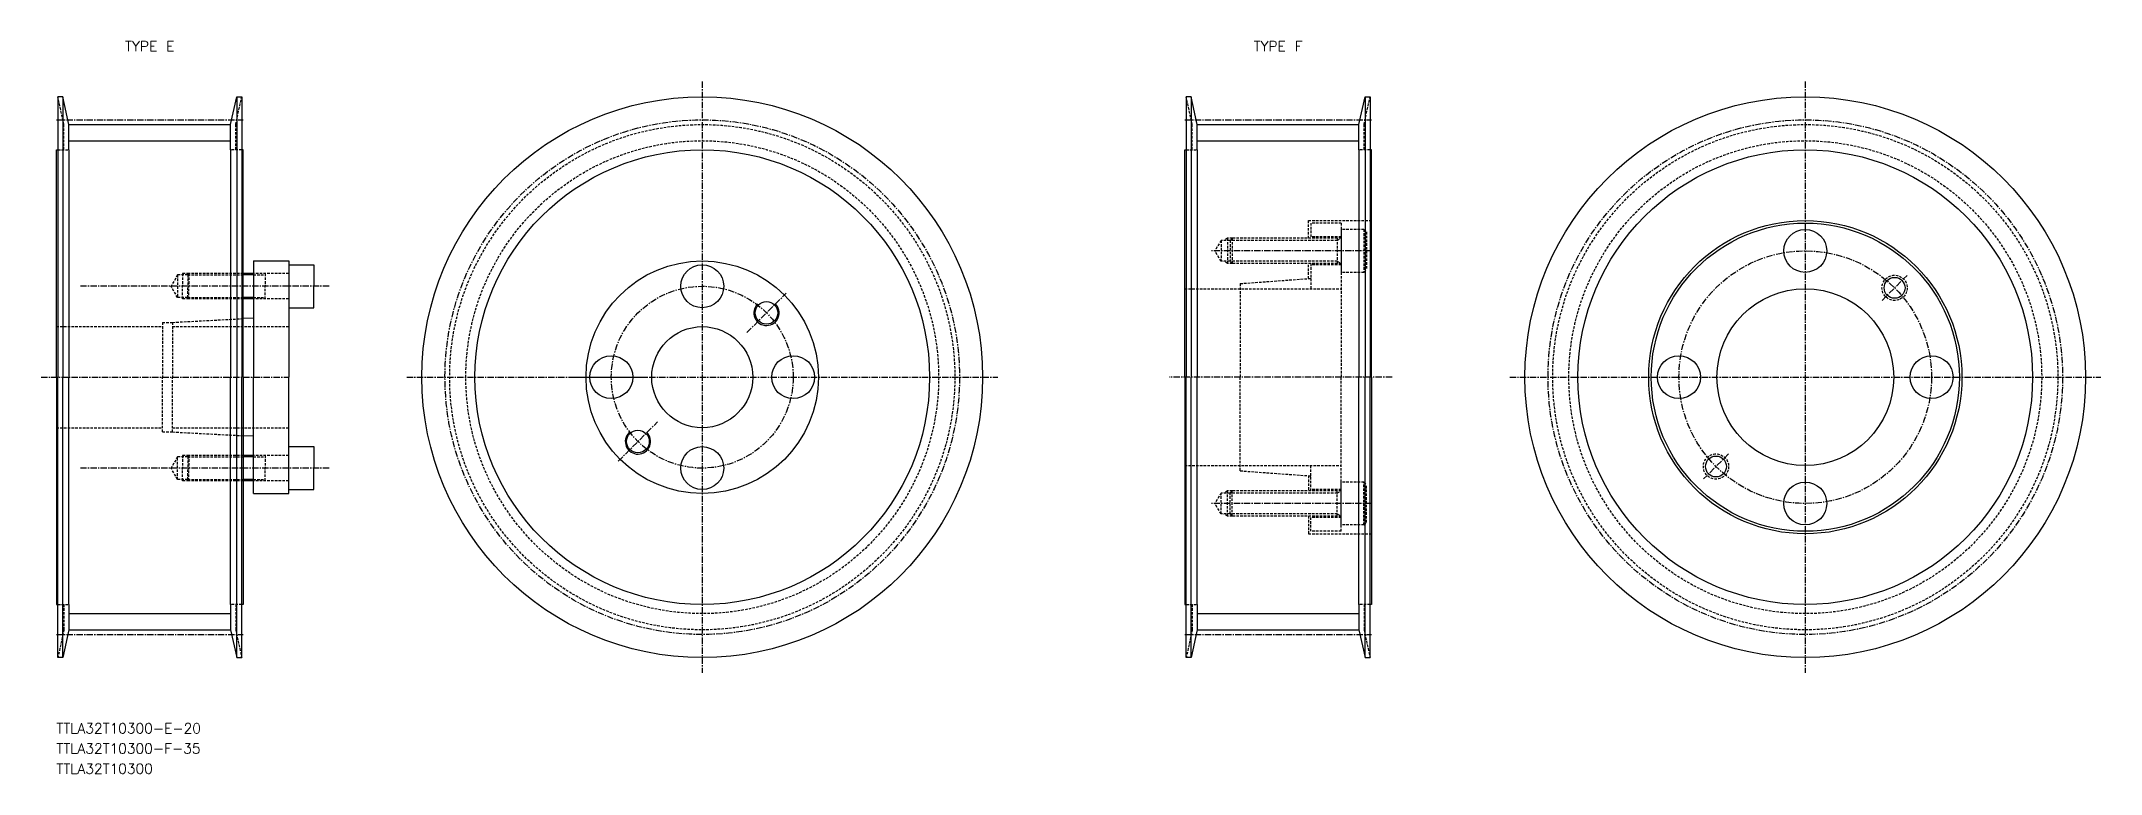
# Model space of a CAD drawing. Extents: x 5559 to 5967, y 30444 to 30589.
import ezdxf
from ezdxf.enums import TextEntityAlignment as Align

# ---------------------------------------------------------------- set-up
doc = ezdxf.new("R2010")
doc.units = 0
doc.linetypes.add('CENTER', pattern=[2, 1.25, -0.25, 0.25, -0.25])
doc.linetypes.add('DASHED', pattern=[0.75, 0.5, -0.25])
doc.layers.get('0').update_dxf_attribs({"linetype": 'CONTINUOUS'})
doc.layers.add('CENTER', color=1, linetype='CENTER')
doc.styles.add('MISUMI', font='txt.shx')

msp = doc.modelspace()

# ---------------------------------------------------------------- linework, layer by layer
at = {"color": 7, "linetype": 'CONTINUOUS'}
for p, q in [((5562.09, 30577.81), (5562.09, 30522.31)), ((5563.09, 30577.81), (5562.09, 30577.81)), ((5563.09, 30577.81), (5563.09, 30522.31)), ((5564.29, 30572.31), (5563.09, 30577.81)), ((5596.29, 30572.31), (5597.49, 30577.81)), ((5597.49, 30577.81), (5597.49, 30522.31)), ((5597.49, 30577.81), (5598.49, 30577.81)), ((5598.49, 30577.81), (5598.49, 30522.31)), ((5785.45, 30577.81), (5785.45, 30522.31)), ((5786.45, 30577.81), (5785.45, 30577.81)), ((5786.45, 30577.81), (5786.45, 30522.31)), ((5787.65, 30572.31), (5786.45, 30577.81)), ((5819.65, 30572.31), (5820.85, 30577.81)), ((5820.85, 30577.81), (5820.85, 30522.31)), ((5820.85, 30577.81), (5821.85, 30577.81)), ((5821.85, 30577.81), (5821.85, 30522.31)), ((5564.29, 30572.31), (5596.29, 30572.31)), ((5564.29, 30567.31), (5564.29, 30572.31)), ((5596.29, 30567.31), (5596.29, 30572.31)), ((5787.65, 30572.31), (5819.65, 30572.31)), ((5787.65, 30567.31), (5787.65, 30572.31)), ((5819.65, 30567.31), (5819.65, 30572.31)), ((5561.79, 30522.31), (5561.79, 30567.31)), ((5561.79, 30567.31), (5562.09, 30567.31)), ((5564.29, 30567.31), (5564.29, 30522.31)), ((5596.29, 30567.31), (5596.29, 30522.31)), ((5598.79, 30567.31), (5598.49, 30567.31)), ((5598.79, 30522.31), (5598.79, 30567.31)), ((5785.15, 30522.31), (5785.15, 30567.31)), ((5785.15, 30567.31), (5785.45, 30567.31)), ((5787.65, 30567.31), (5787.65, 30522.31)), ((5819.65, 30567.31), (5819.65, 30522.31)), ((5822.15, 30567.31), (5821.85, 30567.31)), ((5822.15, 30522.31), (5822.15, 30567.31)), ((5600.79, 30542.81), (5598.79, 30542.81)), ((5600.79, 30545.31), (5607.79, 30545.31)), ((5600.79, 30545.31), (5600.79, 30542.81)), ((5600.79, 30542.81), (5600.79, 30537.81)), ((5607.79, 30545.31), (5607.79, 30544.56)), ((5607.79, 30544.56), (5607.79, 30536.06)), ((5607.79, 30544.56), (5612.79, 30544.56)), ((5612.79, 30544.56), (5612.79, 30540.31)), ((5600.79, 30537.81), (5598.79, 30537.81)), ((5600.79, 30537.81), (5600.79, 30534.01)), ((5612.79, 30536.06), (5612.79, 30540.31)), ((5600.79, 30534.01), (5598.79, 30533.9)), ((5600.79, 30534.01), (5600.79, 30522.31)), ((5607.79, 30536.06), (5607.79, 30522.31)), ((5607.79, 30536.06), (5612.79, 30536.06)), ((5561.79, 30522.31), (5561.79, 30477.31)), ((5562.09, 30466.81), (5562.09, 30522.31)), ((5563.09, 30466.81), (5563.09, 30522.31)), ((5564.29, 30477.31), (5564.29, 30522.31)), ((5596.29, 30477.31), (5596.29, 30522.31)), ((5597.49, 30466.81), (5597.49, 30522.31)), ((5598.49, 30466.81), (5598.49, 30522.31)), ((5598.79, 30522.31), (5598.79, 30477.31)), ((5600.79, 30510.61), (5600.79, 30522.31)), ((5607.79, 30508.56), (5607.79, 30522.31)), ((5785.15, 30522.31), (5785.15, 30477.31)), ((5785.45, 30466.81), (5785.45, 30522.31)), ((5786.45, 30466.81), (5786.45, 30522.31)), ((5787.65, 30477.31), (5787.65, 30522.31)), ((5819.65, 30477.31), (5819.65, 30522.31)), ((5820.85, 30466.81), (5820.85, 30522.31)), ((5821.85, 30466.81), (5821.85, 30522.31)), ((5822.15, 30522.31), (5822.15, 30477.31)), ((5600.79, 30510.61), (5598.79, 30510.72)), ((5600.79, 30506.81), (5600.79, 30510.61)), ((5600.79, 30506.81), (5598.79, 30506.81)), ((5600.79, 30501.81), (5600.79, 30506.81)), ((5607.79, 30500.06), (5607.79, 30508.56)), ((5607.79, 30508.56), (5612.79, 30508.56)), ((5612.79, 30508.56), (5612.79, 30504.31)), ((5600.79, 30501.81), (5598.79, 30501.81)), ((5600.79, 30499.31), (5600.79, 30501.81)), ((5612.79, 30500.06), (5612.79, 30504.31)), ((5600.79, 30499.31), (5607.79, 30499.31)), ((5607.79, 30500.06), (5612.79, 30500.06)), ((5607.79, 30499.31), (5607.79, 30500.06)), ((5561.79, 30477.31), (5562.09, 30477.31)), ((5564.29, 30477.31), (5564.29, 30472.31)), ((5596.29, 30477.31), (5596.29, 30472.31)), ((5598.79, 30477.31), (5598.49, 30477.31)), ((5785.15, 30477.31), (5785.45, 30477.31)), ((5787.65, 30477.31), (5787.65, 30472.31)), ((5819.65, 30477.31), (5819.65, 30472.31)), ((5822.15, 30477.31), (5821.85, 30477.31)), ((5564.29, 30472.31), (5563.09, 30466.81)), ((5564.29, 30472.31), (5596.29, 30472.31)), ((5596.29, 30472.31), (5597.49, 30466.81)), ((5787.65, 30472.31), (5786.45, 30466.81)), ((5787.65, 30472.31), (5819.65, 30472.31)), ((5819.65, 30472.31), (5820.85, 30466.81)), ((5563.09, 30466.81), (5562.09, 30466.81)), ((5597.49, 30466.81), (5598.49, 30466.81)), ((5786.45, 30466.81), (5785.45, 30466.81)), ((5820.85, 30466.81), (5821.85, 30466.81))]:
    msp.add_line(p, q, dxfattribs=at)
at = {"color": 3, "linetype": 'DASHED'}
for p, q in [((5563.29, 30572.31), (5562.09, 30577.81)), ((5597.29, 30572.31), (5598.49, 30577.81)), ((5786.65, 30572.31), (5785.45, 30577.81)), ((5820.65, 30572.31), (5821.85, 30577.81)), ((5563.29, 30567.31), (5563.29, 30572.31)), ((5597.29, 30567.31), (5597.29, 30572.31)), ((5786.65, 30567.31), (5786.65, 30572.31)), ((5820.65, 30567.31), (5820.65, 30572.31)), ((5562.09, 30567.31), (5564.29, 30567.31)), ((5598.49, 30567.31), (5596.29, 30567.31)), ((5785.45, 30567.31), (5787.65, 30567.31)), ((5821.85, 30567.31), (5819.65, 30567.31)), ((5793.64, 30549.81), (5792.89, 30549.38)), ((5794.57, 30549.81), (5793.64, 30549.81)), ((5793.64, 30549.81), (5793.64, 30544.81)), ((5794.57, 30549.81), (5794.14, 30549.37)), ((5816.14, 30549.81), (5794.57, 30549.81)), ((5794.57, 30549.81), (5794.57, 30544.81)), ((5809.64, 30553.31), (5822.14, 30553.31)), ((5809.64, 30549.81), (5809.64, 30553.31)), ((5816.14, 30552.81), (5810.14, 30552.81)), ((5810.14, 30552.81), (5810.14, 30549.81)), ((5816.14, 30550.06), (5810.14, 30550.06)), ((5815.34, 30549.81), (5815.34, 30544.81)), ((5815.34, 30549.37), (5816.09, 30549.81)), ((5816.14, 30552.81), (5816.14, 30522.31)), ((5820.64, 30551.56), (5816.14, 30551.56)), ((5816.14, 30551.56), (5816.14, 30543.06)), ((5820.64, 30551.56), (5820.64, 30543.06)), ((5820.64, 30551.56), (5821.14, 30551.06)), ((5821.14, 30551.06), (5821.14, 30543.56)), ((5792.34, 30549.38), (5791.15, 30547.31)), ((5792.34, 30545.24), (5791.15, 30547.31)), ((5794.14, 30549.38), (5792.34, 30549.38)), ((5792.34, 30549.38), (5792.34, 30545.24)), ((5794.14, 30549.38), (5794.14, 30545.24)), ((5815.34, 30549.37), (5794.14, 30549.37)), ((5585.79, 30542.56), (5584.49, 30540.31)), ((5585.79, 30542.56), (5585.79, 30538.06)), ((5587.79, 30542.56), (5585.79, 30542.56)), ((5586.79, 30542.81), (5586.79, 30540.31)), ((5588.04, 30542.81), (5586.79, 30542.81)), ((5588.04, 30542.81), (5587.79, 30542.56)), ((5587.79, 30542.56), (5587.79, 30540.31)), ((5587.79, 30542.56), (5598.79, 30542.56)), ((5588.04, 30542.81), (5588.04, 30540.31)), ((5598.79, 30542.81), (5588.04, 30542.81)), ((5607.79, 30542.81), (5600.79, 30542.81)), ((5600.79, 30542.56), (5603.12, 30542.56)), ((5603.12, 30542.81), (5603.12, 30540.31)), ((5794.14, 30545.24), (5792.34, 30545.24)), ((5793.64, 30544.81), (5792.89, 30545.24)), ((5794.57, 30544.81), (5793.64, 30544.81)), ((5815.34, 30545.24), (5794.14, 30545.24)), ((5794.57, 30544.81), (5794.14, 30545.24)), ((5816.14, 30544.81), (5794.57, 30544.81)), ((5796.14, 30540.83), (5810.14, 30541.86)), ((5809.64, 30541.82), (5809.64, 30544.81)), ((5810.14, 30544.81), (5810.14, 30539.81)), ((5816.14, 30544.56), (5810.14, 30544.56)), ((5815.34, 30545.24), (5816.09, 30544.81)), ((5820.64, 30543.06), (5816.14, 30543.06)), ((5820.64, 30543.06), (5821.14, 30543.56)), ((5585.79, 30538.06), (5584.49, 30540.31)), ((5587.79, 30538.06), (5585.79, 30538.06)), ((5586.79, 30537.81), (5586.79, 30540.31)), ((5588.04, 30537.81), (5586.79, 30537.81)), ((5587.79, 30538.06), (5587.79, 30540.31)), ((5587.79, 30538.06), (5598.79, 30538.06)), ((5588.04, 30537.81), (5587.79, 30538.06)), ((5588.04, 30537.81), (5588.04, 30540.31)), ((5598.79, 30537.81), (5588.04, 30537.81)), ((5600.79, 30538.06), (5603.12, 30538.06)), ((5607.79, 30537.81), (5600.79, 30537.81)), ((5603.12, 30537.81), (5603.12, 30540.31)), ((5785.15, 30539.81), (5816.14, 30539.81)), ((5796.14, 30540.83), (5796.14, 30522.31)), ((5584.79, 30533.16), (5598.79, 30533.9)), ((5561.79, 30532.31), (5582.79, 30532.31)), ((5582.79, 30533.16), (5582.79, 30522.31)), ((5582.79, 30533.16), (5584.79, 30533.16)), ((5584.79, 30533.16), (5584.79, 30522.31)), ((5584.79, 30532.31), (5607.79, 30532.31)), ((5582.79, 30511.46), (5582.79, 30522.31)), ((5584.79, 30511.46), (5584.79, 30522.31)), ((5796.14, 30503.78), (5796.14, 30522.31)), ((5816.14, 30491.81), (5816.14, 30522.31)), ((5561.79, 30512.31), (5582.79, 30512.31)), ((5582.79, 30511.46), (5584.79, 30511.46)), ((5584.79, 30512.31), (5607.79, 30512.31)), ((5584.79, 30511.46), (5598.79, 30510.72)), ((5585.79, 30506.56), (5584.49, 30504.31)), ((5587.79, 30506.56), (5585.79, 30506.56)), ((5585.79, 30502.06), (5585.79, 30506.56)), ((5586.79, 30506.81), (5586.79, 30504.31)), ((5588.04, 30506.81), (5586.79, 30506.81)), ((5588.04, 30506.81), (5587.79, 30506.56)), ((5587.79, 30506.56), (5598.79, 30506.56)), ((5587.79, 30506.56), (5587.79, 30504.31)), ((5588.04, 30506.81), (5588.04, 30504.31)), ((5598.79, 30506.81), (5588.04, 30506.81)), ((5607.79, 30506.81), (5600.79, 30506.81)), ((5600.79, 30506.56), (5603.12, 30506.56)), ((5603.12, 30506.81), (5603.12, 30504.31)), ((5785.15, 30504.81), (5816.14, 30504.81)), ((5810.14, 30499.81), (5810.14, 30504.81)), ((5585.79, 30502.06), (5584.49, 30504.31)), ((5587.79, 30502.06), (5585.79, 30502.06)), ((5586.79, 30501.81), (5586.79, 30504.31)), ((5588.04, 30501.81), (5586.79, 30501.81)), ((5587.79, 30502.06), (5587.79, 30504.31)), ((5587.79, 30502.06), (5598.79, 30502.06)), ((5588.04, 30501.81), (5587.79, 30502.06)), ((5588.04, 30501.81), (5588.04, 30504.31)), ((5598.79, 30501.81), (5588.04, 30501.81)), ((5600.79, 30502.06), (5603.12, 30502.06)), ((5607.79, 30501.81), (5600.79, 30501.81)), ((5603.12, 30501.81), (5603.12, 30504.31)), ((5796.14, 30503.78), (5810.14, 30502.76)), ((5809.64, 30502.79), (5809.64, 30499.81)), ((5820.64, 30501.56), (5816.14, 30501.56)), ((5816.14, 30493.06), (5816.14, 30501.56)), ((5820.64, 30493.06), (5820.64, 30501.56)), ((5820.64, 30501.56), (5821.14, 30501.06)), ((5821.14, 30493.56), (5821.14, 30501.06)), ((5792.34, 30499.38), (5791.15, 30497.31)), ((5792.34, 30495.24), (5791.15, 30497.31)), ((5792.34, 30495.24), (5792.34, 30499.38)), ((5794.14, 30499.38), (5792.34, 30499.38)), ((5793.64, 30499.81), (5792.89, 30499.38)), ((5794.57, 30499.81), (5793.64, 30499.81)), ((5793.64, 30494.81), (5793.64, 30499.81)), ((5794.57, 30499.81), (5794.14, 30499.38)), ((5815.34, 30499.38), (5794.14, 30499.38)), ((5794.14, 30495.24), (5794.14, 30499.38)), ((5816.14, 30499.81), (5794.57, 30499.81)), ((5794.57, 30494.81), (5794.57, 30499.81)), ((5816.14, 30500.06), (5810.14, 30500.06)), ((5815.34, 30494.81), (5815.34, 30499.81)), ((5815.34, 30499.38), (5816.09, 30499.81)), ((5794.14, 30495.24), (5792.34, 30495.24)), ((5793.64, 30494.81), (5792.89, 30495.24)), ((5794.57, 30494.81), (5793.64, 30494.81)), ((5815.34, 30495.24), (5794.14, 30495.24)), ((5794.57, 30494.81), (5794.14, 30495.24)), ((5816.14, 30494.81), (5794.57, 30494.81)), ((5809.64, 30494.81), (5809.64, 30491.31)), ((5810.14, 30491.81), (5810.14, 30494.81)), ((5816.14, 30494.56), (5810.14, 30494.56)), ((5815.34, 30495.24), (5816.09, 30494.81)), ((5820.64, 30493.06), (5816.14, 30493.06)), ((5820.64, 30493.06), (5821.14, 30493.56)), ((5809.64, 30491.31), (5822.14, 30491.31)), ((5816.14, 30491.81), (5810.14, 30491.81)), ((5562.09, 30477.31), (5564.29, 30477.31)), ((5563.29, 30477.31), (5563.29, 30472.31)), ((5598.49, 30477.31), (5596.29, 30477.31)), ((5597.29, 30477.31), (5597.29, 30472.31)), ((5785.45, 30477.31), (5787.65, 30477.31)), ((5786.65, 30477.31), (5786.65, 30472.31)), ((5821.85, 30477.31), (5819.65, 30477.31)), ((5820.65, 30477.31), (5820.65, 30472.31)), ((5563.29, 30472.31), (5562.09, 30466.81)), ((5597.29, 30472.31), (5598.49, 30466.81)), ((5786.65, 30472.31), (5785.45, 30466.81)), ((5820.65, 30472.31), (5821.85, 30466.81))]:
    msp.add_line(p, q, dxfattribs=at)
at = {"color": 3, "linetype": 'CONTINUOUS'}
for p, q in [((5564.29, 30569.11), (5596.29, 30569.11)), ((5787.65, 30569.11), (5819.65, 30569.11)), ((5564.29, 30475.51), (5596.29, 30475.51)), ((5787.65, 30475.51), (5819.65, 30475.51))]:
    msp.add_line(p, q, dxfattribs=at)
at = {"color": 3}
for p, q in [((5600.79, 30542.56), (5598.79, 30542.56)), ((5600.79, 30538.06), (5598.79, 30538.06)), ((5600.79, 30506.56), (5598.79, 30506.56)), ((5600.79, 30502.06), (5598.79, 30502.06))]:
    msp.add_line(p, q, dxfattribs=at)
at = {"color": 7, "linetype": 'CONTINUOUS'}
for centre, radius in [((5689.65, 30522.31), 55.5), ((5908, 30522.31), 55.5), ((5689.65, 30522.31), 45), ((5908, 30522.31), 45), ((5908, 30522.31), 31), ((5908, 30522.31), 30.5), ((5908, 30547.31), 4.25), ((5689.65, 30522.31), 23), ((5689.65, 30522.31), 23), ((5689.65, 30540.31), 4.25), ((5925.68, 30539.99), 2.07), ((5908, 30522.31), 17.5), ((5702.37, 30535.04), 2.25), ((5689.65, 30522.31), 10), ((5671.65, 30522.31), 4.25), ((5707.65, 30522.31), 4.25), ((5883, 30522.31), 4.25), ((5933, 30522.31), 4.25), ((5676.92, 30509.58), 2.25), ((5689.65, 30504.31), 4.25), ((5890.32, 30504.63), 2.07), ((5908, 30497.31), 4.25)]:
    msp.add_circle(centre, radius, dxfattribs=at)
at = {"color": 3, "linetype": 'DASHED'}
for centre, radius in [((5689.65, 30522.31), 50), ((5908, 30522.31), 50), ((5689.65, 30522.31), 46.8), ((5908, 30522.31), 46.8), ((5925.68, 30539.99), 2.5), ((5890.32, 30504.63), 2.5)]:
    msp.add_circle(centre, radius, dxfattribs=at)
at = {"color": 3, "linetype": 'CONTINUOUS'}
for centre in [(5702.37, 30535.04), (5676.92, 30509.58)]:
    msp.add_arc(centre, 2.5, 135, 47, dxfattribs=at)
at = {"layer": 'CENTER', "color": 1, "linetype": 'CENTER'}
for p, q in [((5689.65, 30580.81), (5689.65, 30463.81)), ((5908, 30580.81), (5908, 30463.81)), ((5561.79, 30573.24), (5598.79, 30573.24)), ((5785.15, 30573.24), (5822.15, 30573.24)), ((5822.14, 30547.31), (5790.45, 30547.31)), ((5923.2, 30537.51), (5928.15, 30542.46)), ((5615.79, 30540.31), (5566.49, 30540.31)), ((5698.48, 30531.15), (5706.26, 30538.93)), ((5558.79, 30522.31), (5607.79, 30522.31)), ((5631.15, 30522.31), (5748.15, 30522.31)), ((5664.4, 30522.31), (5678.9, 30522.31)), ((5826.19, 30522.31), (5782.13, 30522.31)), ((5849.5, 30522.31), (5966.5, 30522.31)), ((5673.03, 30505.69), (5680.81, 30513.47)), ((5892.8, 30507.11), (5887.85, 30502.16)), ((5615.79, 30504.31), (5566.49, 30504.31)), ((5822.14, 30497.31), (5790.45, 30497.31)), ((5561.79, 30471.38), (5598.79, 30471.38)), ((5785.15, 30471.38), (5822.15, 30471.38))]:
    msp.add_line(p, q, dxfattribs=at)
for centre, radius in [((5689.65, 30522.31), 50.93), ((5908, 30522.31), 50.93), ((5908, 30522.31), 25), ((5689.65, 30522.31), 18)]:
    msp.add_circle(centre, radius, dxfattribs=at)

# ---------------------------------------------------------------- texts
at = {"color": 7, "linetype": 'CONTINUOUS', "style": 'MISUMI'}
for s, p in [('TYPE E', (5580.29, 30587.81)), ('TYPE F', (5803.65, 30587.81))]:
    msp.add_text(s, height=2, dxfattribs=at).set_placement(p, align=Align.MIDDLE_CENTER)
for s, p in [('TTLA32T10300-E-20', (5561.79, 30451.81)), ('TTLA32T10300-F-35', (5561.79, 30447.81)), ('TTLA32T10300', (5561.79, 30443.81))]:
    msp.add_text(s, height=2, dxfattribs=at).set_placement(p)

doc.saveas('drawing.dxf')
